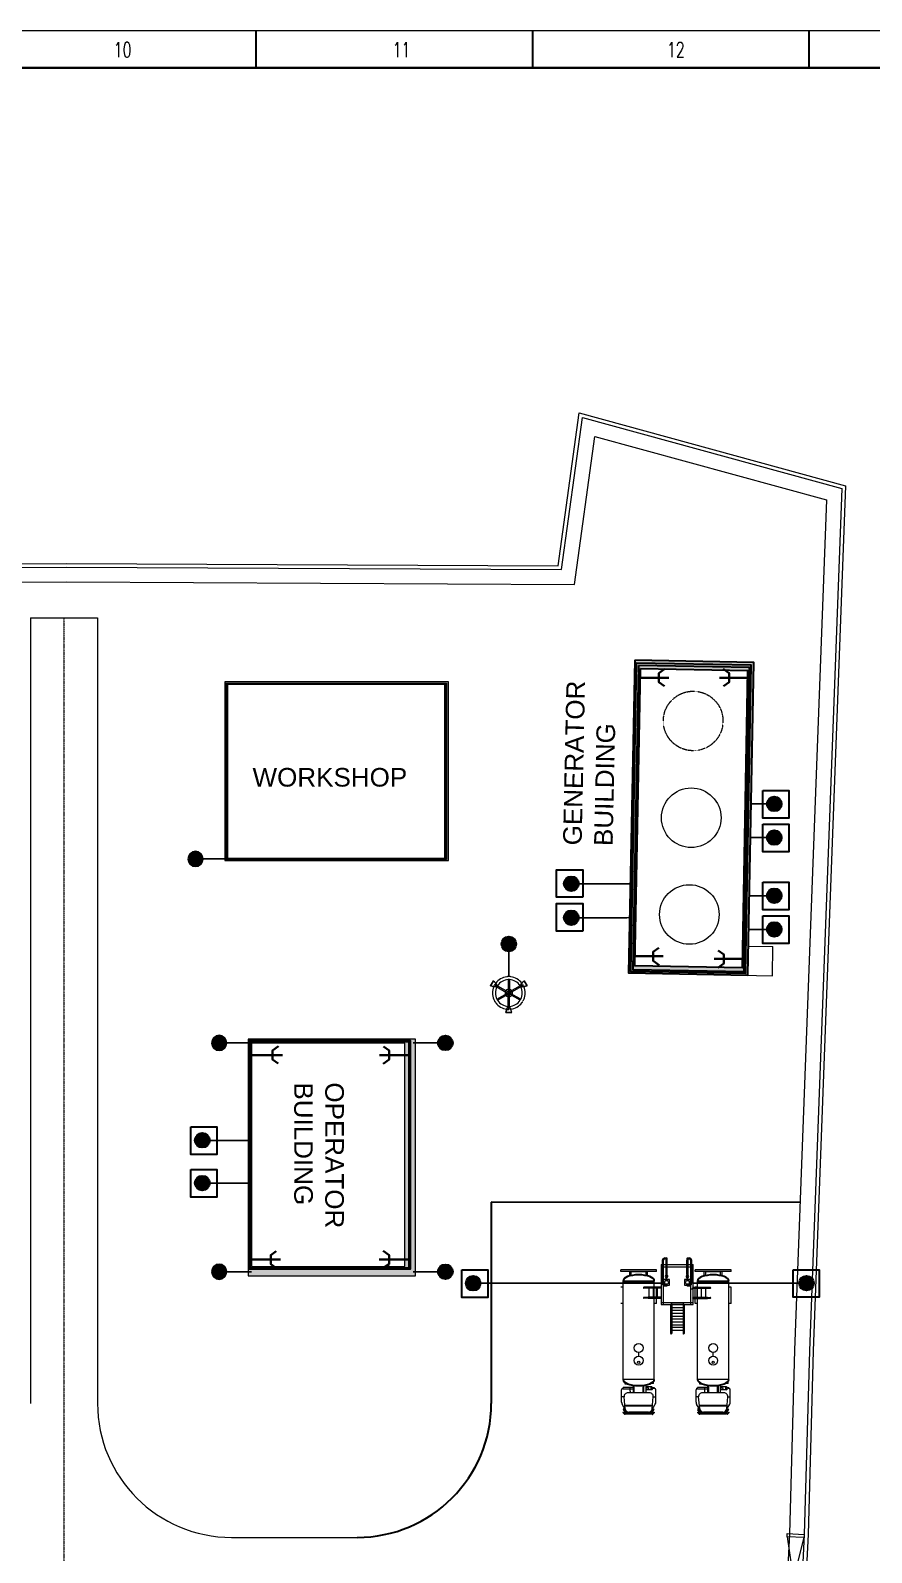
# Model space of a CAD drawing. Header units: inches. Extents: x 19 to 654008, y 34 to 210034.
# Drawn here: x 170524 to 226971, y 107822 to 210034 of the extents above; entities that cross this region are included whole.
import ezdxf

# ---------------------------------------------------------------- set-up
doc = ezdxf.new("R2010")
doc.units = ezdxf.units.IN
doc.header["$MEASUREMENT"] = 0
for name, pattern in [('CABLEROUTEALL-EMBED 1_DWG$0$HIDDEN2', [0.1875, 0.125, -0.0625]), ('DASHDOT2', [0.5, 0.25, -0.125, 0, -0.125]), ('DASHED', [0.75, 0.5, -0.25])]:
    doc.linetypes.add(name, pattern=pattern)
for name, color, linetype, lineweight in [('FRAME_TEXT', 7, 'Continuous', 18), ('Layout', 6, 'Continuous', 20), ('REV.C CLOUD', 2, 'Continuous', 20), ('TP', 8, 'Continuous', 9)]:
    doc.layers.add(name, color=color, linetype=linetype, lineweight=lineweight)
doc.layers.add('照明平面设备层', color=1, linetype='Continuous')
doc.layers.add('电气-接地设计-接地线', color=3, linetype='接地线')
doc.styles.add('EESLTYPE', font='TXT.shx')
doc.styles.get("Standard").update_dxf_attribs({"font": 'arial.ttf'})
doc.styles.add('TEG BORDER', font='txt_qlt.shx', dxfattribs={"width": 0.7, "bigfont": 'hztxt.shx'})
doc.linetypes.add('接地线', pattern='A,500,["/",EESLTYPE,S=200,R=0,X=0,Y=-100],-200,60,-200', length=960)
doc.linetypes.add('组180_接地线', pattern='A,500,["/",EESLTYPE,S=200,R=-180,X=0,Y=100],-200,60,-200', length=960)

# ---------------------------------------------------------------- blocks, each defined once
blk = doc.blocks.new('Tower Light Type 1')
at = {"layer": '照明平面设备层', "color": 1, "linetype": 'Continuous', "lineweight": 9}
for p, q in [((-2052, 1646), (-2452, 954)), ((-2452, 954), (-2052, 1646)), ((-2452, 954), (-1832, 827)), ((-2452, 954), (-1832, 827)), ((-1632, 1173), (-2052, 1646)), ((-2052, 1646), (-1632, 1173)), ((-1832, 827), (-1632, 1173)), ((-1632, 1173), (-1832, 827)), ((-1573, 908), (-1732, 1000)), ((-1573, 908), (-1732, 1000)), ((-1597, 830), (-160, 0)), ((-1597, -830), (-160, 0)), ((-1517, 968), (-80, 139)), ((-80, 1798), (-80, 139)), ((80, 1798), (80, 139)), ((1517, 968), (80, 139)), ((1597, 830), (160, 0)), ((1597, -830), (160, 0)), ((1732, 1000), (1573, 908)), ((1732, 1000), (1573, 908)), ((2052, 1646), (1632, 1173)), ((2052, 1646), (1632, 1173)), ((1632, 1173), (1832, 827)), ((1832, 827), (1632, 1173)), ((1832, 827), (2452, 954)), ((2452, 954), (1832, 827)), ((2452, 954), (2052, 1646)), ((2052, 1646), (2452, 954)), ((-1517, -968), (-80, -139)), ((-200, -2000), (-400, -2600)), ((-400, -2600), (-200, -2000)), ((200, -2000), (-200, -2000)), ((-200, -2000), (200, -2000)), ((-80, -1798), (-80, -139)), ((0, -1817), (0, -2000)), ((0, -1817), (0, -2000)), ((1517, -968), (80, -139)), ((80, -1798), (80, -139)), ((400, -2600), (200, -2000)), ((400, -2600), (200, -2000)), ((-400, -2600), (400, -2600)), ((400, -2600), (-400, -2600))]:
    blk.add_line(p, q, dxfattribs=at)
at = {"layer": '照明平面设备层', "color": 1, "linetype": 'CABLEROUTEALL-EMBED 1_DWG$0$HIDDEN2', "lineweight": 9}
for p, q in [((-2452, 954), (-2052, 1646)), ((-2052, 1646), (-2452, 954)), ((-1832, 827), (-2452, 954)), ((-1832, 827), (-2452, 954)), ((-2052, 1646), (-1632, 1173)), ((-2052, 1646), (-1632, 1173)), ((-1732, 1000), (-1905, 1100)), ((-1905, 1100), (-1732, 1000)), ((-1732, 1000), (-1905, 1100)), ((-1905, 1100), (-1732, 1000)), ((-1632, 1173), (-1832, 827)), ((-1832, 827), (-1632, 1173)), ((-1692, 1069), (-1772, 931)), ((-1692, 1069), (-1772, 931)), ((-1772, 931), (-1597, 830)), ((-1732, 1000), (-1559, 900)), ((-1732, 1000), (-1559, 900)), ((-1692, 1069), (-1517, 968)), ((-1559, 900), (-1573, 908)), ((-1559, 900), (-1573, 908)), ((-160, 0), (-40, 69)), ((-160, 0), (-40, -69)), ((-80, 139), (40, 69)), ((-80, 139), (-80, 0)), ((80, 0), (-80, 0)), ((-80, 0), (0, 0)), ((0, 0), (-80, 0)), ((-80, 0), (80, 0)), ((-80, -139), (-80, 0)), ((80, 139), (-40, 69)), ((40, 69), (-40, -69)), ((-40, -69), (40, 69)), ((40, -69), (-40, 69)), ((-40, 69), (0, 0)), ((0, 0), (-40, 69)), ((-40, 69), (40, -69)), ((-40, -69), (0, 0)), ((0, 0), (-40, -69)), ((0, 0), (40, 69)), ((40, 69), (0, 0)), ((0, 0), (80, 0)), ((80, 0), (0, 0)), ((0, 0), (40, -69)), ((40, -69), (0, 0)), ((160, 0), (40, 69)), ((160, 0), (40, -69)), ((80, 139), (80, 0)), ((80, -139), (80, 0)), ((1692, 1069), (1517, 968)), ((1559, 900), (1905, 1100)), ((1559, 900), (1905, 1100)), ((1573, 908), (1559, 900)), ((1573, 908), (1559, 900)), ((1772, 931), (1597, 830)), ((1632, 1173), (2052, 1646)), ((1632, 1173), (2052, 1646)), ((1832, 827), (1632, 1173)), ((1632, 1173), (1832, 827)), ((1692, 1069), (1772, 931)), ((1692, 1069), (1772, 931)), ((1905, 1100), (1732, 1000)), ((1905, 1100), (1732, 1000)), ((2452, 954), (1832, 827)), ((2452, 954), (1832, 827)), ((2052, 1646), (2452, 954)), ((2452, 954), (2052, 1646)), ((-400, -2600), (-200, -2000)), ((-400, -2600), (-200, -2000)), ((-200, -2000), (200, -2000)), ((200, -2000), (-200, -2000)), ((-80, -139), (40, -69)), ((-80, -2000), (-80, -1798)), ((80, -2000), (-80, -2000)), ((80, -2000), (-80, -2000)), ((80, -139), (-40, -69)), ((0, -2000), (0, -1800)), ((0, -1800), (0, -1817)), ((0, -2000), (0, -1800)), ((0, -1800), (0, -1817)), ((0, -2000), (0, -2200)), ((0, -2200), (0, -2000)), ((0, -2000), (0, -2200)), ((0, -2200), (0, -2000)), ((80, -2000), (80, -1798)), ((200, -2000), (400, -2600)), ((200, -2000), (400, -2600)), ((400, -2600), (-400, -2600)), ((-400, -2600), (400, -2600))]:
    blk.add_line(p, q, dxfattribs=at)
at = {"layer": '照明平面设备层', "color": 1, "linetype": 'Continuous', "lineweight": 9}
blk.add_circle((0, 0), 100, dxfattribs=at)
blk.add_circle((0, 0), 100, dxfattribs=at)
for radius, start, end in [(2200, 96.86074, 143.17429), (2200, 36.82571, 83.18043), (2200, 156.82571, 203.17429), (1800, 152.54732, 207.45268), (1800, 92.54732, 147.45268), (500, 159.2069, 200.7931), (500, 159.2069, 200.7931), (500, 99.2069, 140.7931), (500, 99.2069, 140.7931), (1800, 32.54732, 87.45268), (500, 39.2069, 80.7931), (500, 39.2069, 80.7931), (500, 339.2069, 20.7931), (500, 0, 20.7931), (500, 339.2069, 0), (1800, 332.54732, 27.45268), (2200, 336.82571, 23.17429), (2200, 216.82571, 263.17429), (1800, 212.54732, 267.45268), (500, 219.2069, 260.7931), (500, 219.2069, 260.7931), (500, 279.2069, 320.7931), (500, 279.2069, 320.7931), (1800, 272.54732, 327.45268), (2200, 276.82571, 323.17429)]:
    blk.add_arc((0, 0), radius, start, end, dxfattribs=at)
at = {"layer": '照明平面设备层', "color": 1, "linetype": 'CABLEROUTEALL-EMBED 1_DWG$0$HIDDEN2', "lineweight": 9}
for radius, start, end in [(2200, 90, 96.86074), (2200, 83.18043, 90), (2200, 150, 156.82571), (2200, 143.17429, 150), (1800, 150, 152.54732), (1800, 147.45268, 150), (500, 140.7931, 159.2069), (500, 140.7931, 159.2069), (1800, 90, 92.54732), (500, 80.7931, 99.2069), (500, 80.7931, 99.2069), (1800, 87.45268, 90), (500, 20.7931, 39.2069), (500, 20.7931, 39.2069), (1800, 30, 32.54732), (1800, 27.45268, 30), (2200, 30, 36.82571), (2200, 23.17429, 30), (2200, 203.17429, 210), (2200, 210, 216.82571), (1800, 207.45268, 210), (1800, 210, 212.54732), (500, 200.7931, 219.2069), (500, 200.7931, 219.2069), (500, 260.7931, 270), (500, 260.7931, 279.2069), (1800, 267.45268, 270), (500, 270, 279.2069), (1800, 270, 272.54732), (1800, 327.45268, 330), (1800, 330, 332.54732), (2200, 323.17429, 330), (2200, 330, 336.82571), (2200, 263.17429, 270), (2200, 270, 276.82571)]:
    blk.add_arc((0, 0), radius, start, end, dxfattribs=at)
blk = doc.blocks.new('PTJD2')
at = {"linetype": 'Continuous'}
blk.add_hatch(color=0, dxfattribs=at).paths.add_polyline_path([(150, 0, 1), (-150, 0, 1)])
at = {"color": 0, "linetype": 'Continuous'}
blk.add_circle((0, 0), 150, dxfattribs=at)

msp = doc.modelspace()

# ---------------------------------------------------------------- hatches: boundary and pattern name
h = msp.add_hatch(color=9)
h.dxf.hatch_style = 1
h.paths.add_polyline_path([(211079, 167743), (210665, 146747), (218663, 146590), (219078, 167585)])
h.paths.add_polyline_path([(218893, 167419), (218520, 146732), (210788, 146874), (210788, 146874), (211174, 167553)], flags=16)
h.paths.add_polyline_path([(211459, 167195), (218657, 167053), (218284, 147076), (211086, 147218)], flags=0)
h.paths.add_polyline_path([(217000, 163665, -1), (213000, 163665, -1)], flags=0)
h.paths.add_polyline_path([(216871, 157166, -1), (212871, 157166, -1)], flags=0)
h.paths.add_polyline_path([(216743, 150668, -1), (212743, 150668, -1)], flags=0)
at = {"true_color": 0xb87333}
h = msp.add_hatch(color=35, dxfattribs=at)
h.dxf.hatch_style = 1
h.paths.add_polyline_path([(211174, 167553), (210788, 146874), (218520, 146732), (218893, 167419)])
h.paths.add_polyline_path([(218788, 167259), (218415, 146842), (210949, 146984), (211330, 167390)], flags=16)
h.paths.add_polyline_path([(211459, 167195), (218657, 167053), (218284, 147076), (211086, 147218)], flags=0)
h.paths.add_polyline_path([(217000, 163665, -1), (213000, 163665, -1)], flags=0)
h.paths.add_polyline_path([(216871, 157166, -1), (212871, 157166, -1)], flags=0)
h.paths.add_polyline_path([(216743, 150668, -1), (212743, 150668, -1)], flags=0)
h = msp.add_hatch(color=9)
h.dxf.hatch_style = 1
h.paths.add_polyline_path([(211330, 167390), (210949, 146984), (218415, 146842), (218788, 167259)])
h.paths.add_polyline_path([(218657, 167053), (218284, 147076), (211086, 147218), (211459, 167195)], flags=16)
h.paths.add_polyline_path([(217000, 163665, -1), (213000, 163665, -1)], flags=0)
h.paths.add_polyline_path([(216871, 157166, -1), (212871, 157166, -1)], flags=0)
h.paths.add_polyline_path([(216743, 150668, -1), (212743, 150668, -1)], flags=0)
h = msp.add_hatch(color=9)
h.dxf.hatch_style = 1
h.paths.add_polyline_path([(198574, 166292), (183574, 166292), (183574, 154292), (198574, 154292)])
h.paths.add_polyline_path([(183646, 166199), (198451, 166199), (198451, 154360), (183646, 154360)], flags=16)
h.paths.add_polyline_path([(183692, 166161), (198381, 166161), (198381, 154399), (183692, 154399)], flags=0)
h.paths.add_polyline_path([(183746, 166119), (198326, 166119), (198326, 154455), (183746, 154455)], flags=0)
h.paths.add_polyline_path([(198381, 166161), (183692, 166161), (183692, 154399), (198381, 154399)], flags=0)
h.paths.add_polyline_path([(185095, 158554), (196101, 158554), (196101, 161130), (185095, 161130)], flags=8)
h = msp.add_hatch(color=35, dxfattribs=at)
h.dxf.hatch_style = 1
h.paths.add_polyline_path([(198451, 166199), (183646, 166199), (183646, 154360), (198451, 154360)])
h.paths.add_polyline_path([(183692, 166161), (198381, 166161), (198381, 154399), (183692, 154399)], flags=16)
h.paths.add_polyline_path([(183746, 166119), (198326, 166119), (198326, 154455), (183746, 154455)], flags=0)
h.paths.add_polyline_path([(185095, 158554), (196101, 158554), (196101, 161130), (185095, 161130)], flags=8)
h = msp.add_hatch(color=9)
h.dxf.hatch_style = 1
h.paths.add_polyline_path([(198381, 166161), (183692, 166161), (183692, 154399), (198381, 154399)])
h.paths.add_polyline_path([(183746, 166119), (198326, 166119), (198326, 154455), (183746, 154455)], flags=16)
h.paths.add_polyline_path([(185095, 158554), (196101, 158554), (196101, 161130), (185095, 161130)], flags=8)
h = msp.add_hatch(color=9)
h.dxf.hatch_style = 1
h.paths.add_polyline_path([(196374, 142294), (185124, 142294), (185124, 126394), (196374, 126394)])
h.paths.add_polyline_path([(185201, 126844), (185201, 142212), (195999, 142212), (195999, 126844)], flags=16)
h.paths.add_polyline_path([(185276, 126928), (185276, 142145), (195910, 142145), (195910, 126928)], flags=0)
h.paths.add_polyline_path([(185353, 127026), (185353, 142034), (195655, 142034), (195655, 127026)], flags=0)
h.paths.add_polyline_path([(187497, 139834), (187497, 129366), (192178, 129366), (192178, 139834)], flags=8)
h = msp.add_hatch(color=35, dxfattribs=at)
h.dxf.hatch_style = 1
h.paths.add_polyline_path([(185201, 142212), (185201, 142047), (185276, 142047), (185276, 142145), (195910, 142145), (195910, 141230), (195999, 141230), (195999, 142212)])
h.paths.add_polyline_path([(185276, 142047), (185201, 142047), (185201, 126844), (195999, 126844), (195999, 141230), (195910, 141230), (195910, 126928), (185276, 126928)])
h.paths.add_polyline_path([(187497, 139834), (187497, 129366), (192178, 129366), (192178, 139834)], flags=25)
h = msp.add_hatch(color=9)
h.dxf.hatch_style = 1
h.paths.add_polyline_path([(195910, 142145), (185276, 142145), (185276, 126928), (195910, 126928)])
h.paths.add_polyline_path([(195655, 142034), (195655, 127026), (185353, 127026), (185353, 142034)], flags=16)
h.paths.add_polyline_path([(187497, 139834), (187497, 129366), (192178, 129366), (192178, 139834)], flags=8)

# ---------------------------------------------------------------- linework, layer by layer
for p, q in [((185644, 210034), (185644, 207534)), ((204206, 210034), (204206, 207534)), ((222769, 210034), (222769, 207534))]:
    msp.add_line(p, q)
at = {"linetype": 'Continuous'}
msp.add_line((244519, 207534), (2519, 207534), dxfattribs=at)
at = {"color": 1, "lineweight": 30, "ltscale": 10}
for p, q in [((211330, 166566), (212706, 166566)), ((218788, 166569), (217412, 166569)), ((210949, 147865), (212325, 147865)), ((218429, 147682), (217053, 147682)), ((185238, 141230), (186774, 141230)), ((194595, 141230), (195971, 141230)), ((185276, 127496), (186652, 127496)), ((194587, 127496), (195963, 127496))]:
    msp.add_line(p, q, dxfattribs=at)
at = {"color": 9}
for p, q in [((210293, 126056), (212393, 126056)), ((215293, 126056), (217393, 126056)), ((212399, 118850), (212293, 118850)), ((217399, 118850), (217293, 118850)), ((210418, 117688), (212267, 117688)), ((215418, 117688), (217267, 117688)), ((210367, 117465), (210320, 117412)), ((210367, 117465), (210320, 117412)), ((210465, 117160), (212220, 117160)), ((210465, 117160), (212220, 117160)), ((210511, 117216), (212174, 117216)), ((210511, 117216), (212174, 117216)), ((212318, 117465), (212366, 117412)), ((212318, 117465), (212366, 117412)), ((215367, 117465), (215320, 117412)), ((215367, 117465), (215320, 117412)), ((215465, 117160), (217220, 117160)), ((215465, 117160), (217220, 117160)), ((215511, 117216), (217174, 117216)), ((215511, 117216), (217174, 117216)), ((217318, 117465), (217366, 117412)), ((217318, 117465), (217366, 117412))]:
    msp.add_line(p, q, dxfattribs=at)
at = {"color": 5, "lineweight": 15}
msp.add_lwpolyline([(19, 210034), (297019, 210034), (297019, 34), (19, 34)], close=True, dxfattribs=at)
for points in [[(2519, 207534), (294519, 207534), (294519, 2534), (2519, 2534)], [(219679, 159000), (221429, 159000), (221429, 157148), (219679, 157148)], [(219679, 156738), (221429, 156738), (221429, 154886), (219679, 154886)], [(207585, 151826), (205836, 151826), (205836, 153678), (207585, 153678)], [(219679, 152832), (221429, 152832), (221429, 150980), (219679, 150980)], [(207585, 149546), (205836, 149546), (205836, 151398), (207585, 151398)], [(219679, 150570), (221429, 150570), (221429, 148718), (219679, 148718)], [(181292, 136412), (183042, 136412), (183042, 134560), (181292, 134560)], [(181292, 133542), (183042, 133542), (183042, 131690), (181292, 131690)], [(199471, 126809), (201221, 126809), (201221, 124957), (199471, 124957)], [(221700, 126817), (223449, 126817), (223449, 124965), (221700, 124965)]]:
    msp.add_lwpolyline(points, close=True)
at = {"color": 9}
for points in [[(211079, 167743), (210665, 146747), (218663, 146590), (219078, 167585), (211079, 167743)], [(211174, 167553), (210788, 146874), (218520, 146732), (218893, 167419), (211174, 167553)], [(211330, 167390), (210949, 146984), (218415, 146842), (218788, 167259), (211330, 167390)], [(211459, 167195), (218657, 167053), (218284, 147076), (211086, 147218), (211459, 167195)]]:
    msp.add_lwpolyline(points, dxfattribs=at)
at = {"color": 1, "lineweight": 30, "ltscale": 10}
for points in [[(213108, 167155), (212706, 166873), (212706, 166259), (213075, 166001)], [(217009, 167158), (217412, 166876), (217412, 166262), (217043, 166003)], [(212706, 166566), (212706, 166566), (212706, 166566), (213361, 166566)], [(217412, 166569), (217412, 166569), (217412, 166569), (216757, 166569)], [(212727, 147275), (212325, 147557), (212325, 148172), (212694, 148430)], [(216651, 147093), (217053, 147375), (217053, 147989), (216684, 148248)], [(212325, 147865), (212325, 147865), (212325, 147865), (212980, 147865)], [(217053, 147682), (217053, 147682), (217053, 147682), (216398, 147682)], [(187176, 141819), (186774, 141537), (186774, 140923), (187143, 140664)], [(186774, 141230), (186774, 141230), (186774, 141230), (187429, 141230)], [(194595, 141230), (194595, 141230), (194595, 141230), (193939, 141230)], [(194192, 140641), (194595, 140923), (194595, 141537), (194225, 141796)], [(187055, 126907), (186652, 127189), (186652, 127803), (187021, 128062)], [(194185, 128085), (194587, 127803), (194587, 127189), (194218, 126931)], [(186652, 127496), (186652, 127496), (186652, 127496), (187308, 127496)], [(194587, 127496), (194587, 127496), (194587, 127496), (193932, 127496)]]:
    msp.add_lwpolyline(points, dxfattribs=at)
at = {"color": 35, "lineweight": 15, "ltscale": 10, "true_color": 0xb87333}
for points in [[(183646, 166199), (198451, 166199), (198451, 154360), (183646, 154360)], [(183692, 166161), (198381, 166161), (198381, 154399), (183692, 154399)]]:
    msp.add_lwpolyline(points, close=True, dxfattribs=at)
at = {"color": 35, "ltscale": 10, "true_color": 0xb87333}
for points in [[(185201, 142212), (195999, 142212), (195999, 126844), (185201, 126844)], [(185276, 142145), (195910, 142145), (195910, 126928), (185276, 126928)]]:
    msp.add_lwpolyline(points, close=True, dxfattribs=at)
at = {"color": 9}
for centre, major_axis in [((211343, 126056), (-1050, 0)), ((216343, 126056), (-1050, 0)), ((211343, 119447), (1050, 0)), ((216343, 119447), (1050, 0))]:
    msp.add_ellipse(centre, major_axis=major_axis, ratio=0.3944201, start_param=3.1415927, end_param=6.2831853, dxfattribs=at)
at = {"layer": 'FRAME_TEXT', "color": 9, "lineweight": 20}
for points in [[(221015, 103126), (222448, 108822)], [(221306, 108880), (222157, 103068)]]:
    msp.add_lwpolyline(points, dxfattribs=at)
msp.add_lwpolyline([(222448, 108822), (221306, 108880), (221317, 109092), (222459, 109034)], close=True, dxfattribs=at)
at = {"layer": 'Layout', "color": 9}
for p, q in [((170524, 170592), (170524, 156206)), ((170524, 170592), (175024, 170592)), ((175024, 170582), (175024, 156692)), ((211079, 167743), (210665, 146747)), ((211174, 167553), (210788, 146874)), ((211330, 167390), (210949, 146984)), ((211459, 167195), (211086, 147218)), ((175024, 156692), (175024, 136451)), ((170524, 156206), (170524, 136855)), ((218705, 148544), (220352, 148510)), ((220313, 146557), (220352, 148510)), ((211086, 147218), (218284, 147076)), ((210665, 146747), (220313, 146557)), ((210788, 146874), (217987, 146732)), ((210949, 146984), (218147, 146842)), ((211216, 146984), (218415, 146842)), ((211322, 146874), (218520, 146732)), ((170524, 136855), (170524, 117842)), ((175024, 136451), (175024, 117842)), ((212845, 127167), (212845, 127015)), ((212845, 127167), (212938, 127167)), ((212845, 127091), (212845, 125637)), ((212938, 127091), (212845, 127091)), ((212845, 127015), (212938, 127015)), ((212938, 127486), (212981, 127486)), ((212938, 127486), (212981, 127486)), ((212938, 125888), (212938, 127486)), ((213018, 127448), (212938, 127448)), ((212938, 127448), (213018, 127448)), ((212997, 127091), (213018, 127091)), ((213018, 125890), (213018, 127448)), ((213018, 127167), (213177, 127167)), ((213018, 127015), (213177, 127015)), ((213097, 127528), (213097, 127608)), ((213097, 127608), (213097, 127528)), ((213097, 127608), (213217, 127608)), ((213177, 127528), (213097, 127528)), ((213177, 127568), (213177, 127448)), ((213177, 127448), (213217, 127448)), ((213177, 127448), (213217, 127448)), ((213257, 127446), (213177, 127446)), ((213177, 127446), (213257, 127446)), ((213177, 126487), (213177, 127446)), ((213177, 127091), (213257, 127091)), ((213192, 127387), (213192, 127354)), ((213192, 126466), (213192, 127354)), ((213217, 127448), (213257, 127448)), ((213217, 127448), (213257, 127448)), ((213217, 127446), (213217, 127448)), ((213242, 127354), (213242, 127387)), ((213242, 126365), (213242, 127354)), ((213257, 127448), (213257, 127568)), ((213257, 126487), (213257, 127446)), ((213257, 127167), (214576, 127167)), ((213257, 127015), (214576, 127015)), ((214576, 127568), (214576, 127448)), ((214576, 127448), (214616, 127448)), ((214576, 127448), (214616, 127448)), ((214656, 127446), (214576, 127446)), ((214576, 127446), (214656, 127446)), ((214576, 126487), (214576, 127446)), ((214576, 127091), (214656, 127091)), ((214591, 127387), (214591, 127354)), ((214591, 126466), (214591, 127354)), ((214605, 127446), (214605, 127448)), ((214616, 127608), (214736, 127608)), ((214616, 127448), (214656, 127448)), ((214616, 127448), (214656, 127448)), ((214641, 127354), (214641, 127387)), ((214641, 126365), (214641, 127354)), ((214656, 127448), (214656, 127568)), ((214736, 127528), (214656, 127528)), ((214656, 126487), (214656, 127446)), ((214656, 127167), (214816, 127167)), ((214656, 127015), (214816, 127015)), ((214736, 127608), (214736, 127528)), ((214736, 127608), (214736, 127528)), ((214816, 127448), (214896, 127448)), ((214816, 127448), (214896, 127448)), ((214816, 127448), (214816, 125890)), ((214816, 127091), (214843, 127091)), ((214896, 127486), (214853, 127486)), ((214853, 127486), (214896, 127486)), ((214896, 127486), (214896, 125888)), ((214896, 127167), (214995, 127167)), ((214995, 127091), (214896, 127091)), ((214896, 127015), (214995, 127015)), ((214995, 127015), (214995, 127167)), ((214995, 125637), (214995, 127091)), ((212938, 125890), (213018, 125890)), ((213018, 125890), (212938, 125890)), ((212978, 125888), (212938, 125888)), ((212978, 125888), (212938, 125888)), ((212997, 125766), (212997, 124469)), ((213018, 126166), (213189, 126166)), ((213189, 126166), (213018, 126166)), ((213097, 125770), (213097, 125810)), ((213097, 125810), (213097, 125770)), ((213217, 125810), (213097, 125810)), ((213097, 125730), (213097, 125770)), ((213097, 125770), (213097, 125730)), ((213097, 125730), (213217, 125730)), ((213192, 126487), (213177, 126487)), ((213192, 126487), (213177, 126487)), ((213177, 126487), (213177, 126375)), ((213189, 126089), (213189, 126466)), ((213189, 126466), (213189, 126089)), ((213239, 126466), (213189, 126466)), ((213239, 126466), (213189, 126466)), ((213239, 126381), (213239, 126466)), ((213239, 126381), (213239, 126466)), ((213239, 126089), (213239, 126354)), ((213239, 126089), (213239, 126354)), ((213239, 126166), (213413, 126166)), ((213413, 126166), (213239, 126166)), ((213257, 126487), (213242, 126487)), ((213257, 126487), (213242, 126487)), ((213257, 126374), (213257, 126487)), ((213257, 125767), (213413, 125767)), ((213257, 125767), (213413, 125767)), ((213413, 125767), (213413, 126166)), ((213413, 125767), (213413, 126166)), ((214412, 126166), (214412, 125767)), ((214412, 126166), (214412, 125767)), ((214412, 126166), (214587, 126166)), ((214587, 126166), (214412, 126166)), ((214412, 125767), (214576, 125767)), ((214412, 125767), (214576, 125767)), ((214576, 126487), (214591, 126487)), ((214591, 126487), (214576, 126487)), ((214576, 126487), (214576, 126375)), ((214587, 126089), (214587, 126466)), ((214587, 126466), (214587, 126089)), ((214637, 126466), (214587, 126466)), ((214637, 126466), (214587, 126466)), ((214736, 125810), (214616, 125810)), ((214616, 125730), (214736, 125730)), ((214637, 126381), (214637, 126466)), ((214637, 126381), (214637, 126466)), ((214637, 126089), (214637, 126354)), ((214637, 126089), (214637, 126354)), ((214637, 126166), (214812, 126166)), ((214812, 126166), (214637, 126166)), ((214641, 126487), (214656, 126487)), ((214656, 126487), (214641, 126487)), ((214656, 126374), (214656, 126487)), ((214736, 125810), (214736, 125730)), ((214736, 125810), (214736, 125730)), ((214812, 125866), (214812, 126166)), ((214812, 125866), (214812, 126166)), ((214896, 125890), (214816, 125890)), ((214896, 125890), (214816, 125890)), ((214843, 124469), (214843, 125771)), ((214856, 125888), (214896, 125888)), ((214896, 125888), (214856, 125888)), ((211688, 125646), (211688, 125637)), ((211688, 125646), (211688, 125637)), ((212845, 125646), (211688, 125646)), ((212845, 125637), (211688, 125637)), ((211688, 125577), (211688, 125568)), ((211688, 125577), (211688, 125568)), ((212845, 125577), (211688, 125577)), ((212845, 125568), (211688, 125568)), ((212845, 124960), (211688, 124960)), ((212845, 124900), (211688, 124900)), ((212845, 124891), (211982, 124891)), ((212845, 124969), (211983, 124969)), ((212016, 125568), (212016, 124969)), ((212305, 125568), (212305, 124969)), ((212594, 125568), (212594, 124969)), ((212845, 125637), (212845, 125577)), ((212845, 125577), (212845, 124960)), ((212845, 124960), (212845, 124900)), ((212845, 124900), (212845, 124469)), ((214843, 125537), (214995, 125537)), ((214995, 125646), (216151, 125646)), ((214995, 125577), (214995, 125637)), ((214995, 125637), (216151, 125637)), ((214995, 124960), (214995, 125577)), ((214995, 125577), (216151, 125577)), ((214995, 125568), (216151, 125568)), ((214995, 124969), (215965, 124969)), ((214995, 124900), (214995, 124960)), ((214995, 124960), (216151, 124960)), ((214995, 124469), (214995, 124900)), ((214995, 124900), (216151, 124900)), ((214995, 124891), (215965, 124891)), ((215245, 125568), (215245, 124969)), ((215534, 125568), (215534, 124969)), ((215823, 125568), (215823, 124969)), ((216151, 125637), (216151, 125646)), ((216151, 125646), (216151, 125637)), ((216151, 125568), (216151, 125577)), ((216151, 125577), (216151, 125568)), ((212845, 124621), (214995, 124621)), ((212845, 124621), (212845, 124469)), ((212845, 124469), (213486, 124469)), ((212845, 124469), (212997, 124469)), ((213494, 124469), (213486, 124469)), ((213486, 124469), (213486, 122521)), ((213486, 124469), (213494, 124469)), ((213494, 124469), (213494, 122521)), ((213563, 124469), (213555, 124469)), ((213555, 124469), (213563, 124469)), ((213555, 124469), (213555, 122521)), ((213563, 124469), (213563, 124593)), ((213563, 124593), (214323, 124593)), ((213563, 124469), (214323, 124469)), ((213563, 124469), (213563, 122521)), ((213563, 124289), (214323, 124289)), ((213563, 124094), (214323, 124094)), ((213563, 123899), (214323, 123899)), ((213563, 123704), (214323, 123704)), ((214323, 124593), (214323, 124469)), ((214331, 124469), (214323, 124469)), ((214323, 124469), (214323, 122521)), ((214331, 124469), (214323, 124469)), ((214331, 124469), (214331, 122521)), ((214400, 124469), (214391, 124469)), ((214400, 124469), (214391, 124469)), ((214391, 124469), (214391, 122521)), ((214400, 124469), (214995, 124469)), ((214400, 124469), (214400, 122521)), ((213563, 123509), (214323, 123509)), ((213563, 123315), (214323, 123315)), ((213563, 123120), (214323, 123120)), ((214323, 122925), (213563, 122925)), ((214323, 122730), (213563, 122730)), ((213486, 122521), (213494, 122521)), ((213486, 122521), (213494, 122521)), ((213555, 122521), (213563, 122521)), ((213555, 122521), (213563, 122521)), ((214323, 122521), (214331, 122521)), ((214331, 122521), (214323, 122521)), ((214391, 122521), (214400, 122521)), ((214400, 122521), (214391, 122521)), ((184024, 108842), (192448, 108842))]:
    msp.add_line(p, q, dxfattribs=at)
at = {"layer": 'Layout', "color": 9, "linetype": 'DASHDOT2', "ltscale": 5}
msp.add_line((172774, 170592), (172774, 106592), dxfattribs=at)
at = {"layer": 'Layout', "color": 9, "lineweight": -2}
for p, q in [((222175, 131334), (201448, 131342)), ((201448, 131342), (201448, 117842))]:
    msp.add_line(p, q, dxfattribs=at)
at = {"layer": 'Layout', "color": 9, "lineweight": 20}
msp.add_lwpolyline([(17654, 87516), (12137, 174090), (129957, 174076), (172948, 174248), (205943, 174090), (207358, 184356), (225230, 179453), (223052, 121365), (222709, 109024), (222399, 102907), (222084, 91053), (221256, 59990), (220849, 44580), (205259, 44723), (116136, 44438), (85604, 44710), (51853, 45181), (9674, 43892), (18775, 67397)], close=True, dxfattribs=at)
msp.add_lwpolyline([(17904, 87531), (12403, 173840), (129958, 173826), (172948, 173998), (206161, 173839), (207567, 184039), (224973, 179265), (222802, 121373), (222459, 109034), (222150, 102916), (221834, 91060), (221006, 59997), (220605, 44832), (205260, 44973), (116137, 44688), (85606, 44960), (51851, 45431), (10043, 44154), (19027, 67357), (17904, 87531)], dxfattribs=at)
msp.add_lwpolyline([(18902, 87591), (13469, 172840), (129960, 172826), (172948, 172998), (207032, 172835), (208402, 182773), (223944, 178510), (221802, 121405), (221460, 109073), (221150, 102955), (220834, 91086), (220007, 60024, 0.0000499), (220007, 60024), (219632, 45841), (205263, 45973), (116140, 45688), (85618, 45960), (51843, 46431), (11520, 45199), (20038, 67197)], format="xyb", close=True, dxfattribs=at)
at = {"layer": 'Layout', "color": 9}
for points in [[(218663, 146590), (219078, 167585), (211079, 167743)], [(218520, 146732), (218893, 167419), (211174, 167553)], [(218415, 146842), (218788, 167259), (211330, 167390)], [(218284, 147076), (218657, 167053), (211459, 167195)]]:
    msp.add_lwpolyline(points, dxfattribs=at)
at = {"layer": 'Layout', "color": 9, "lineweight": 0}
for points in [[(198574, 166292), (183574, 166292), (183574, 154292), (198574, 154292)], [(198326, 166119), (183746, 166119), (183746, 154455), (198326, 154455)]]:
    msp.add_lwpolyline(points, close=True, dxfattribs=at)
at = {"layer": 'Layout', "color": 9}
for points in [[(196374, 126394), (196374, 142294), (185124, 142294), (185124, 126394)], [(195655, 127026), (195655, 142034), (185353, 142034), (185353, 127026)]]:
    msp.add_lwpolyline(points, close=True, dxfattribs=at)
at = {"layer": 'Layout', "color": 9, "linetype": 'DASHED', "ltscale": 3}
msp.add_circle((215000, 163665), 2000, dxfattribs=at)
at = {"layer": 'Layout', "color": 9}
for centre, radius in [((214871, 157166), 2000), ((214743, 150668), 2000), ((213214, 125966), 125), ((213214, 125966), 125), ((213217, 126367), 25), ((213217, 126367), 25), ((214612, 125966), 125), ((214612, 125966), 125), ((214616, 126367), 25), ((214616, 126367), 25)]:
    msp.add_circle(centre, radius, dxfattribs=at)
for centre, radius, start, end in [((213097, 127448), 160, 90, 166.27033), ((213097, 127448), 79.9, 90, 180), ((213217, 127568), 40, 0, 180), ((213217, 127568), 40, 0, 180), ((214616, 127568), 40, 0, 180), ((214616, 127568), 40, 0, 180), ((214736, 127448), 160, 13.72967, 90), ((214736, 127448), 79.9, 0, 90), ((213097, 125890), 160, 180.72532, 270), ((213097, 125890), 79.9, 180, 270), ((213214, 126366), 95.2, 112.38193, 254.78349), ((213214, 126366), 44.4, 144.68184, 235.77601), ((213217, 126367), 30.1, 162.27612, 180), ((213217, 126367), 30.1, 180, 197.72388), ((213217, 125770), 40, 270, 90), ((213217, 125770), 40, 270, 90), ((213214, 126366), 95.2, 285.21651, 62.6699), ((213217, 126367), 30.1, 314.84189, 34.01985), ((213214, 126366), 44.4, 304.22399, 10.36763), ((214612, 126366), 95.2, 135, 254.78349), ((214612, 126366), 95.2, 112.38193, 135), ((214612, 126366), 44.4, 144.68184, 235.77601), ((214616, 125770), 40, 90, 270), ((214616, 125770), 40, 90, 270), ((214616, 126367), 30.1, 162.27612, 180), ((214616, 126367), 30.1, 180, 197.72388), ((214612, 126366), 95.2, 285.21651, 62.6699), ((214616, 126367), 30.1, 314.84189, 34.01985), ((214612, 126366), 44.4, 304.22399, 10.36763), ((214736, 125890), 79.9, 270, 0), ((214736, 125890), 160, 270, 359.27468), ((211688, 125607), 30.2, 90, 270), ((211688, 125607), 30.2, 90, 270), ((211688, 124930), 30.2, 90, 270), ((211688, 124930), 30.2, 90, 270), ((212845, 125607), 30.2, 270, 90), ((212845, 125607), 30.2, 270, 90), ((212845, 124930), 30.2, 270, 90), ((212845, 124930), 30.2, 270, 90), ((214995, 125607), 30.2, 90, 270), ((214995, 125607), 30.2, 90, 270), ((214995, 124930), 30.2, 90, 270), ((214995, 124930), 30.2, 90, 270), ((216151, 125607), 30.2, 270, 90), ((216151, 125607), 30.2, 270, 90), ((216151, 124930), 30.2, 270, 90), ((216151, 124930), 30.2, 270, 90), ((213525, 124469), 30.2, 0, 180), ((213525, 124469), 30.2, 0, 180), ((214361, 124469), 30.2, 0, 180), ((214361, 124469), 30.2, 0, 180), ((213525, 122521), 30.2, 180, 0), ((213525, 122521), 30.2, 180, 0), ((214361, 122521), 30.2, 180, 0), ((214361, 122521), 30.2, 180, 0), ((184024, 117842), 9000, 180, 270)]:
    msp.add_arc(centre, radius, start, end, dxfattribs=at)
at = {"layer": 'Layout', "color": 9, "lineweight": -2}
msp.add_arc((192448, 117842), 9000, 270, 0, dxfattribs=at)
at = {"layer": 'Layout', "color": 9, "extrusion": (0, 0, -1)}
for centre in [(213217, 127354), (213217, 127354), (214616, 127354), (214616, 127354)]:
    msp.add_ellipse(centre, major_axis=(25, 0), ratio=0.1391731, start_param=3.1415927, end_param=6.2831853, dxfattribs=at)
at = {"layer": 'TP', "color": 9, "lineweight": 20}
for p, q in [((212543, 126805), (210143, 126805)), ((210143, 126705), (210143, 126805)), ((212543, 126705), (212543, 126805)), ((217543, 126805), (215143, 126805)), ((215143, 126705), (215143, 126805)), ((217543, 126705), (217543, 126805)), ((212543, 126705), (210143, 126705)), ((210293, 119447), (210293, 126056)), ((210743, 126395), (210743, 126705)), ((210843, 126420), (210843, 126705)), ((211843, 126420), (211843, 126705)), ((211943, 126395), (211943, 126705)), ((212393, 119447), (212393, 126056)), ((217543, 126705), (215143, 126705)), ((215293, 119447), (215293, 126056)), ((215743, 126395), (215743, 126705)), ((215843, 126420), (215843, 126705)), ((216843, 126420), (216843, 126705)), ((216943, 126395), (216943, 126705)), ((217393, 119447), (217393, 126056)), ((210293, 125649), (210143, 125649)), ((212543, 125649), (212393, 125649)), ((212543, 124549), (212543, 125649)), ((215143, 124549), (215143, 125649)), ((215293, 125649), (215143, 125649)), ((217543, 125649), (217393, 125649)), ((217543, 124549), (217543, 125649)), ((210293, 124549), (210143, 124549)), ((212543, 124549), (212393, 124549)), ((215293, 124549), (215143, 124549)), ((217543, 124549), (217393, 124549)), ((211343, 121015), (211343, 121262)), ((216343, 121015), (216343, 121262)), ((210193, 117921), (210193, 118750)), ((212393, 119447), (210293, 119447)), ((210293, 118800), (210293, 118900)), ((210993, 118900), (210293, 118900)), ((210993, 118800), (210293, 118800)), ((210443, 119130), (210443, 119234)), ((210670, 119130), (210443, 119130)), ((210773, 118800), (210773, 118900)), ((210778, 118650), (210778, 118900)), ((210793, 118650), (210778, 118650)), ((210793, 118550), (210793, 118650)), ((210993, 118550), (210993, 119057)), ((211043, 118550), (211043, 119051)), ((211643, 118550), (211643, 119051)), ((211693, 118550), (211693, 119057)), ((211843, 118550), (211843, 119083)), ((212218, 118950), (211843, 118950)), ((212218, 118750), (211843, 118750)), ((212343, 119180), (212144, 119180)), ((212168, 118950), (212168, 118750)), ((212218, 118950), (212218, 118750)), ((212343, 119180), (212343, 119321)), ((212493, 117921), (212493, 118750)), ((215193, 117921), (215193, 118750)), ((217393, 119447), (215293, 119447)), ((215293, 118800), (215293, 118900)), ((215993, 118900), (215293, 118900)), ((215993, 118800), (215293, 118800)), ((215443, 119130), (215443, 119234)), ((215670, 119130), (215443, 119130)), ((215773, 118800), (215773, 118900)), ((215778, 118650), (215778, 118900)), ((215793, 118650), (215778, 118650)), ((215793, 118550), (215793, 118650)), ((215993, 118550), (215993, 119057)), ((216043, 118550), (216043, 119051)), ((216643, 118550), (216643, 119051)), ((216693, 118550), (216693, 119057)), ((216843, 118550), (216843, 119083)), ((217218, 118950), (216843, 118950)), ((217218, 118750), (216843, 118750)), ((217343, 119180), (217144, 119180)), ((217168, 118950), (217168, 118750)), ((217218, 118950), (217218, 118750)), ((217343, 119180), (217343, 119321)), ((217493, 117921), (217493, 118750)), ((210367, 118278), (210193, 118278)), ((210469, 117375), (210227, 117796)), ((210437, 117478), (210367, 118278)), ((212070, 118550), (210616, 118550)), ((212216, 117375), (212459, 117796)), ((212249, 117478), (212319, 118278)), ((212319, 118278), (212493, 118278)), ((215367, 118278), (215193, 118278)), ((215469, 117375), (215227, 117796)), ((215437, 117478), (215367, 118278)), ((217070, 118550), (215616, 118550)), ((217216, 117375), (217459, 117796)), ((217249, 117478), (217319, 118278)), ((217319, 118278), (217493, 118278)), ((210294, 117239), (210280, 117225)), ((210280, 117225), (210422, 117084)), ((210294, 117239), (210436, 117098)), ((210423, 117234), (210320, 117412)), ((210423, 117234), (210320, 117412)), ((210511, 117322), (210362, 117172)), ((210473, 117283), (210367, 117465)), ((210473, 117283), (210367, 117465)), ((210518, 117315), (210369, 117165)), ((210436, 117098), (210422, 117084)), ((210465, 117160), (210428, 117225)), ((210465, 117160), (210428, 117225)), ((210511, 117216), (210478, 117274)), ((210511, 117216), (210478, 117274)), ((212000, 117250), (210686, 117250)), ((212168, 117315), (212317, 117165)), ((212174, 117216), (212208, 117274)), ((212174, 117216), (212208, 117274)), ((212175, 117322), (212324, 117172)), ((212213, 117283), (212318, 117465)), ((212213, 117283), (212318, 117465)), ((212220, 117160), (212258, 117225)), ((212220, 117160), (212258, 117225)), ((212391, 117239), (212250, 117098)), ((212250, 117098), (212264, 117084)), ((212263, 117234), (212366, 117412)), ((212263, 117234), (212366, 117412)), ((212405, 117225), (212264, 117084)), ((212391, 117239), (212405, 117225)), ((215294, 117239), (215280, 117225)), ((215280, 117225), (215422, 117084)), ((215294, 117239), (215436, 117098)), ((215423, 117234), (215320, 117412)), ((215423, 117234), (215320, 117412)), ((215511, 117322), (215362, 117172)), ((215473, 117283), (215367, 117465)), ((215473, 117283), (215367, 117465)), ((215518, 117315), (215369, 117165)), ((215436, 117098), (215422, 117084)), ((215465, 117160), (215428, 117225)), ((215465, 117160), (215428, 117225)), ((215511, 117216), (215478, 117274)), ((215511, 117216), (215478, 117274)), ((217000, 117250), (215686, 117250)), ((217168, 117315), (217317, 117165)), ((217174, 117216), (217208, 117274)), ((217174, 117216), (217208, 117274)), ((217175, 117322), (217324, 117172)), ((217213, 117283), (217318, 117465)), ((217213, 117283), (217318, 117465)), ((217220, 117160), (217258, 117225)), ((217220, 117160), (217258, 117225)), ((217391, 117239), (217250, 117098)), ((217250, 117098), (217264, 117084)), ((217263, 117234), (217366, 117412)), ((217263, 117234), (217366, 117412)), ((217405, 117225), (217264, 117084)), ((217391, 117239), (217405, 117225))]:
    msp.add_line(p, q, dxfattribs=at)
at = {"layer": 'TP', "color": 9}
for p, q in [((210843, 126704), (211843, 126704)), ((215843, 126704), (216843, 126704))]:
    msp.add_line(p, q, dxfattribs=at)
at = {"layer": 'TP', "color": 9, "lineweight": 20}
for centre, major_axis, start_param, end_param in [((211343, 121562), (-212, 212), 3.9269908, 10.2101761), ((216343, 121562), (-212, 212), 3.9269908, 10.2101761), ((211343, 120715), (-212, 212), 3.9269908, 10.2101761), ((211343, 120590), (-53, 53), 3.9269908, 10.2101761), ((216343, 120715), (-212, 212), 3.9269908, 10.2101761), ((216343, 120590), (-53, 53), 3.9269908, 10.2101761), ((210293, 118750), (70.7, 70.7), 0.7853982, 2.3561945), ((211918, 118842), (-53, 53), 3.9269908, 10.2101761), ((212189, 118850), (73.6, 73.6), 4.2107849, 6.7847894), ((212393, 118750), (-70.7, 70.7), 3.9269908, 5.4977871), ((215293, 118750), (70.7, 70.7), 0.7853982, 2.3561945), ((216918, 118842), (-53, 53), 3.9269908, 10.2101761), ((217189, 118850), (73.6, 73.6), 4.2107849, 6.7847894), ((217393, 118750), (-70.7, 70.7), 3.9269908, 5.4977871), ((210443, 117921), (-177, 177), 0.7853982, 1.308997), ((210616, 118300), (-177, 177), -0.7853982, 0.8726646), ((212070, 118300), (-177, 177), 3.8397243, 5.4977871), ((212243, 117921), (177, 177), 4.9741883, 5.4977871), ((215443, 117921), (-177, 177), 0.7853982, 1.308997), ((215616, 118300), (-177, 177), -0.7853982, 0.8726646), ((217070, 118300), (-177, 177), 3.8397243, 5.4977871), ((217243, 117921), (177, 177), 4.9741883, 5.4977871), ((210686, 117500), (177, 177), 2.443461, 3.9269908), ((212000, 117500), (-177, 177), 2.3561945, 3.8397243), ((215686, 117500), (177, 177), 2.443461, 3.9269908), ((217000, 117500), (-177, 177), 2.3561945, 3.8397243)]:
    msp.add_ellipse(centre, major_axis=major_axis, ratio=1, start_param=start_param, end_param=end_param, dxfattribs=at)
at = {"layer": '电气-接地设计-接地线', "linetype": '组180_接地线', "ltscale": 0.01, "const_width": 110}
for points in [[(220444, 158094), (218891, 158094)], [(220444, 155832), (218846, 155832)], [(206821, 152732), (210783, 152733)], [(220444, 151926), (218769, 151926)], [(206821, 150451), (210738, 150455)], [(220444, 149665), (218724, 149665)], [(185124, 135488), (182085, 135488)], [(185124, 132636), (182057, 132636)], [(200236, 125903), (212845, 125903)], [(214995, 125911), (222605, 125911)]]:
    msp.add_lwpolyline(points, dxfattribs=at)
at = {"layer": '电气-接地设计-接地线', "color": 1, "linetype": '接地线', "ltscale": 0.005, "const_width": 110}
for points in [[(181401, 154399), (183794, 154399)], [(202626, 148890), (202626, 146497)], [(182985, 142047), (185378, 142047)], [(198589, 142047), (196196, 142047)], [(182985, 126679), (185378, 126679)], [(198589, 126679), (196196, 126679)]]:
    msp.add_lwpolyline(points, dxfattribs=at)

# ---------------------------------------------------------------- block references
at = {"layer": 'REV.C CLOUD', "xscale": 0.5, "yscale": 0.5, "zscale": 0.5}
msp.add_blockref('Tower Light Type 1', (202626, 145397), dxfattribs=at)
at = {"layer": '电气-接地设计-接地线', "color": 1, "zscale": 1.098691950507786}
for p, xscale, yscale in [((220444, 158094), 3.296075851523359, 3.296075851523359), ((220444, 155832), 3.296075851523359, 3.296075851523359), ((181602, 154399), -3.296075851523359, 3.296075851523359), ((220444, 151926), 3.296075851523359, 3.296075851523359), ((220444, 149665), 3.296075851523359, 3.296075851523359), ((183187, 142047), -3.296075851523359, 3.296075851523359), ((198368, 142047), 3.296075851523359, 3.296075851523359), ((182057, 135507), 3.296075851523359, 3.296075851523359), ((182057, 132636), 3.296075851523359, 3.296075851523359), ((183187, 126679), -3.296075851523359, 3.296075851523359), ((198368, 126679), 3.296075851523359, 3.296075851523359), ((200236, 125903), 3.296075851523359, 3.296075851523359), ((222605, 125911), 3.296075851523425, 3.296075851523425)]:
    msp.add_blockref('PTJD2', p, dxfattribs=dict(at, xscale=xscale, yscale=yscale))
for p, xscale, yscale, rotation in [((206821, 152732), 3.296075851523467, 3.296075851523467, 180), ((206821, 150451), 3.296075851523467, 3.296075851523467, 180), ((202626, 148689), 3.296075851523359, 3.296075851523359, 89.99999999999999)]:
    msp.add_blockref('PTJD2', p, dxfattribs=dict(at, xscale=xscale, yscale=yscale, rotation=rotation))

# ---------------------------------------------------------------- texts
at = {"char_height": 1000, "width": 1000, "attachment_point": 1, "style": 'TEG BORDER'}
for s, insert in [('10', (176105, 209237)), ('\\pi150;11', (194667, 209237)), ('\\pi-5.6843e-014;12', (213230, 209237))]:
    msp.add_mtext(s, dxfattribs=dict(at, insert=insert))
at = {"layer": 'Layout', "color": 9, "char_height": 1250, "attachment_point": 1}
for s, insert, rotation in [('GENERATOR\\PBUILDING', (206263, 155327), 88.78827), ('OPERATOR\\PBUILDING', (191557, 139394), 270)]:
    msp.add_mtext(s, dxfattribs=dict(at, insert=insert, rotation=rotation))
at = {"layer": 'Layout', "color": 9, "insert": (185428, 160508), "char_height": 1250, "attachment_point": 1}
msp.add_mtext('WORKSHOP', dxfattribs=at)

doc.saveas('drawing.dxf')
